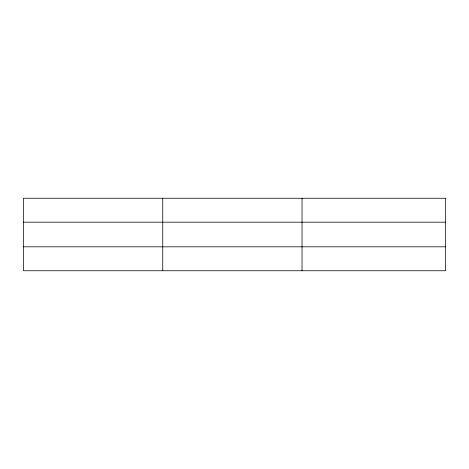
<?xml version="1.0" encoding="UTF-8"?>
<svg xmlns="http://www.w3.org/2000/svg" width="469" height="469" viewBox="0 0 469 469"><rect width="100%" height="100%" fill="white"/><g stroke="black" fill="none" stroke-linecap="round" stroke-linejoin="round"><path stroke-width="0.7" d="M162.743 198.252L162.743 270.748M302.036 198.252L302.036 270.748M23.45 222.177L445.55 222.177M23.45 246.823L445.55 246.823M445.55 198.252L445.55 270.748L23.45 270.748L23.45 198.252L445.55 198.252"/></g></svg>
